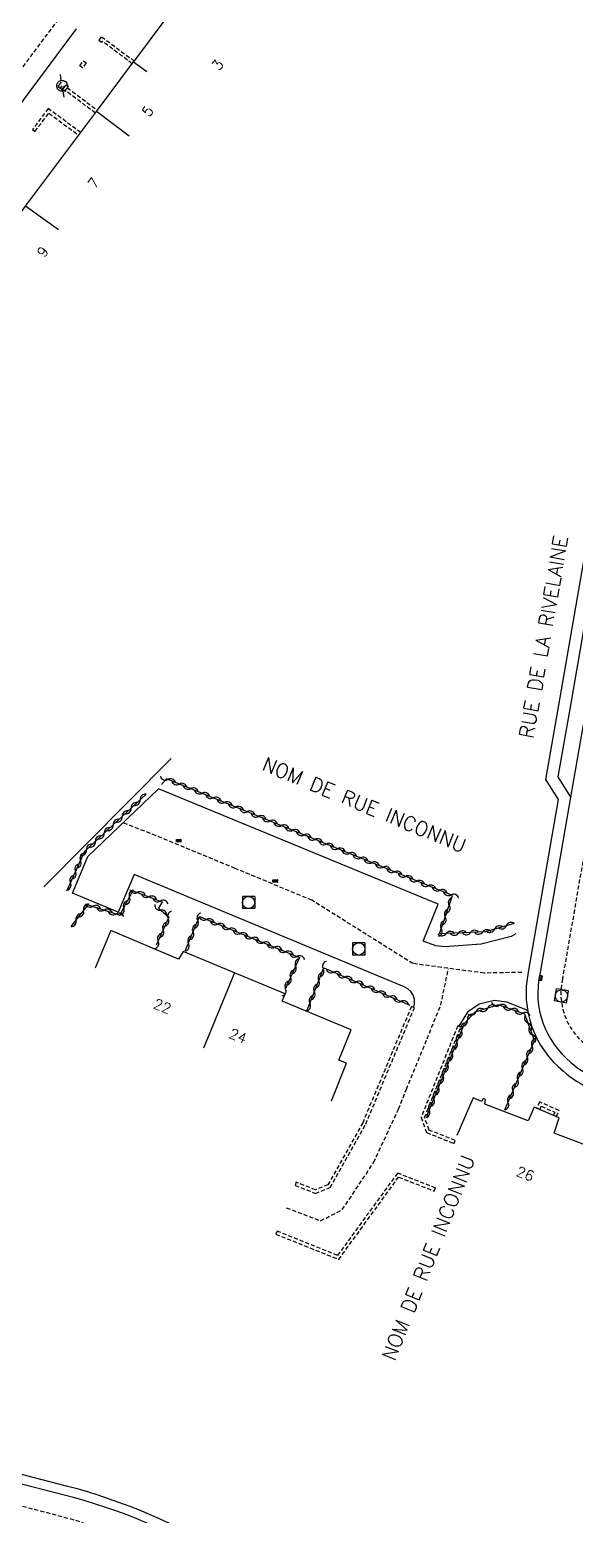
# Model space of a CAD drawing. Header units: millimetres. Extents: x 155999 to 157000, y 121000 to 122000.
# Drawn here: x 156154 to 156220.9, y 121592.7 to 121774.8 of the extents above; entities that cross this region are included whole.
import ezdxf
from ezdxf.enums import TextEntityAlignment as Align

# ---------------------------------------------------------------- set-up
doc = ezdxf.new("R2010")
doc.units = ezdxf.units.MM
doc.linetypes.add('DASHED', pattern=[0.75, 0.5, -0.25])
doc.layers.get('0').update_dxf_attribs({"linetype": 'CONTINUOUS'})
for name, color, linetype in [('W0001', 6, 'DASHED'), ('W0008', 7, 'CONTINUOUS'), ('W0100', 7, 'CONTINUOUS'), ('W0112', 1, 'DASHED'), ('W0302', 3, 'CONTINUOUS'), ('W0310', 3, 'CONTINUOUS'), ('W0334', 7, 'CONTINUOUS'), ('W0400', 7, 'CONTINUOUS'), ('W0420', 7, 'CONTINUOUS'), ('W0471', 7, 'CONTINUOUS'), ('W0989', 7, 'CONTINUOUS'), ('W0991', 7, 'CONTINUOUS'), ('W1102', 7, 'CONTINUOUS')]:
    doc.layers.add(name, color=color, linetype=linetype)
doc.styles.get("Standard").update_dxf_attribs({"font": 'romans.shx', "width": 0.85})

# ---------------------------------------------------------------- blocks, each defined once
blk = doc.blocks.new('T400')
for p, q in [((-0.15, 0.3), (0.15, 0.3)), ((-0.15, -0.25), (-0.15, 0.3)), ((-0.15, 0.15), (0.15, 0.15)), ((-0.15, 0), (0.15, 0)), ((0.15, 0.3), (0.15, -0.25)), ((-0.15, -0.15), (0.15, -0.15)), ((-0.15, -0.25), (-0.15, -0.3)), ((-0.15, -0.3), (0.15, -0.3)), ((0.15, -0.3), (0.15, -0.25))]:
    blk.add_line(p, q)
blk = doc.blocks.new('T420')
for p, q in [((0.75, 0.75), (-0.75, 0.75)), ((-0.75, 0.75), (-0.75, -0.75)), ((0.75, 0.75), (0.75, -0.75)), ((0.75, -0.75), (-0.75, -0.75))]:
    blk.add_line(p, q)
blk.add_ellipse((0, 0), major_axis=(-0.53, 0.53), ratio=1, start_param=3.926991, end_param=10.210176)
blk = doc.blocks.new('T471')
for p, q in [((-0.333334, 0.333334), (-0.333334, -0.333334)), ((-0.333334, 0.333334), (0.333334, 0.333334)), ((-0.333334, 0), (0, 0)), ((0.500001, 0.500001), (1.000002, 1.000002)), ((-0.500001, -0.500001), (-1.000002, -1.000002)), ((-0.333334, -0.333334), (0.333334, -0.333334))]:
    blk.add_line(p, q)
blk.add_ellipse((0, 0), major_axis=(0.471405, 0.471405), ratio=1, start_param=5.4977871438, end_param=11.780972451)
blk = doc.blocks.new('t310o')
at = {"color": 0, "linetype": 'Continuous'}
for centre, start, end in [((-0.5, 0.38), 216.8699, 323.1304), ((0.5, -0.37), 36.8699, 143.1303)]:
    blk.add_arc(centre, 0.625, start, end, dxfattribs=at)

msp = doc.modelspace()

# ---------------------------------------------------------------- linework, layer by layer
at = {"layer": 'W0001'}
for points in [[(156061.41, 121803.59), (156058.3, 121789.38), (156049.85, 121750.81, 0.375332), (156056.52, 121740.48), (156062.93, 121739.13), (156113.59, 121728.49, 0.300213), (156124.48, 121731.83), (156125.74, 121733.49), (156129.35, 121738.39), (156157.49, 121776.01)], [(156271.03, 121779.77), (156245.12, 121741.95), (156233.65, 121725.33, 0.114593), (156229.25, 121715.59), (156225.1, 121691.64), (156223.11, 121680.21), (156219.33, 121658.42, 0.287143), (156222.19, 121650.36, 0.15124), (156227.31, 121648.04), (156234.27, 121646.85), (156244.18, 121645.18, -0.054211), (156255.45, 121641.9), (156264.43, 121638.12), (156283.07, 121630.35), (156305.31, 121621.06), (156318.06, 121615.74)]]:
    msp.add_lwpolyline(points, format="xyb", dxfattribs=at)
for points in [[(156214.34, 121659.22), (156209.72, 121659.13), (156200.98, 121660.3), (156188.59, 121668.06), (156179.19, 121671.95), (156169.47, 121675.97), (156165.43, 121677.56)], [(156185.45, 121630.38), (156189.66, 121628.77), (156192.32, 121630.15), (156194.82, 121633.88), (156196.18, 121635.95), (156199.22, 121642.47), (156200.19, 121644.91), (156202.72, 121651.07), (156204.4, 121655.21), (156205.35, 121659.71)]]:
    msp.add_lwpolyline(points, dxfattribs=at)
at = {"layer": 'W0001', "flags": 128}
msp.add_lwpolyline([(156088.5, 121606.56), (156086.38, 121604.23), (156083.65, 121600.86), (156080.28, 121599.55), (156076.95, 121599.75), (156076.12, 121607.99), (156077.21, 121607.96), (156083.79, 121607.07), (156091.13, 121606.28), (156097.16, 121606.4), (156102.91, 121605.83), (156111.09, 121604.39), (156147.32, 121595.26), (156155.47, 121593.19), (156159.86, 121592.01), (156167.86, 121588.83), (156174.44, 121585.18), (156182.46, 121580.45), (156214.63, 121561.12), (156228.33, 121552.98), (156234.91, 121549.26), (156242.51, 121545.54), (156259.79, 121537.63), (156268.58, 121533.6), (156281.6, 121527.86), (156326.09, 121508.97), (156340.37, 121502.92), (156364.77, 121493.23), (156383.99, 121486.01), (156399.21, 121479.69), (156431.16, 121466), (156445.08, 121460), (156457.07, 121454.75), (156465.68, 121450.53), (156496.25, 121432.91)], dxfattribs=at)
at = {"layer": 'W0008'}
for points in [[(156059.09, 121804.67), (156056.07, 121790.95), (156047.66, 121752.57), (156047.64, 121752.51, 0.326865), (156052.84, 121739.45, 0.098692), (156057.47, 121737.68), (156063.97, 121736.4), (156112.8, 121726.08, 0.277961), (156126.43, 121730.3), (156128.3, 121732.67), (156132.52, 121738.38), (156159.71, 121774.87)], [(156264.25, 121774.88), (156242.79, 121743.55), (156231.36, 121726.99, 0.114262), (156226.47, 121716.11), (156222.32, 121692.12), (156220.33, 121680.69), (156216.55, 121658.97, 0.283438), (156220.37, 121648.19, 0.148236), (156226.89, 121645.24), (156233.79, 121644.06), (156243.7, 121642.39, -0.054109), (156254.36, 121639.29), (156263.34, 121635.51), (156281.98, 121627.73), (156304.22, 121618.45, -0.0481), (156309.64, 121615.56, -0.159737), (156314.27, 121609.67), (156314.94, 121607.83, 0.256907), (156323.8, 121598.61, 0.198484), (156334.72, 121599.55), (156336.13, 121600.19, -0.128685), (156340.5, 121601.34, -0.074563), (156347.3, 121600.33, -0.076306)], [(156345.78, 121503.64), (156342.07, 121505.23), (156283.53, 121530.18), (156277.05, 121533.01), (156270.59, 121535.91), (156243.04, 121548.62), (156237.1, 121551.48), (156227.89, 121556.69), (156198.84, 121574.11), (156177.64, 121586.88, 0.078565), (156158.2, 121595.14), (156129.17, 121602.61), (156117.25, 121605.66, 0.044747), (156098.45, 121608.87), (156075.3, 121610.46, 0.451878), (156073.37, 121608.25), (156073.85, 121599.33, 0.39705), (156075.5, 121597.53), (156075.5, 121597.53), (156079.7, 121597.72, 0.07911), (156082.84, 121598.28, 0.099306), (156084.07, 121598.97), (156087.26, 121601.45)]]:
    msp.add_lwpolyline(points, format="xyb", dxfattribs=at)
for points in [[(156213.61, 121663.93), (156213.03, 121663.6), (156209.37, 121662.68), (156204.9, 121662.37), (156203.78, 121662.46), (156202.25, 121663.05), (156204.07, 121667.57), (156169.76, 121681.71), (156161.1, 121673.41)], [(156201.08, 121654.94), (156201.2, 121655.38), (156201.18, 121655.92), (156201.01, 121656.44), (156200.75, 121656.86), (156200.36, 121657.21), (156199.92, 121657.46), (156166.79, 121671.22), (156164.82, 121666.59), (156159.2, 121668.91), (156161.11, 121673.41)], [(156215.09, 121654.53), (156212.51, 121655.57), (156211.01, 121655.77), (156209.13, 121655.31), (156207.7, 121654.34), (156206.6, 121652.63)]]:
    msp.add_lwpolyline(points, dxfattribs=at)
at = {"layer": 'W0100'}
for points in [[(156132.6, 121716.89), (156131.16, 121720.11), (156132.56, 121721.37), (156131.06, 121723.02), (156132.73, 121725.14), (156137.1, 121731.06), (156141.25, 121736.68), (156145.45, 121742.27), (156149.63, 121747.87), (156153.46, 121753.14), (156162.17, 121764.72), (156166.72, 121770.82)], [(156190.98, 121643.46), (156192.82, 121648.11), (156191.91, 121648.47), (156193.42, 121652.18), (156184.94, 121655.71), (156185.32, 121656.61), (156179.1, 121659.18), (156172.81, 121661.78), (156172.22, 121660.84), (156163.94, 121664.35), (156161.98, 121659.75)], [(156223.45, 121632.15), (156224.98, 121636.91), (156223.96, 121637.24), (156224.02, 121637.74), (156223.73, 121637.88), (156223.6, 121637.53), (156218.3, 121639.52), (156218.92, 121641.41), (156215.85, 121642.7), (156215.12, 121641.01), (156209.82, 121643.09), (156209.89, 121643.65), (156209.62, 121643.75), (156209.45, 121643.38), (156208.36, 121643.84), (156206.39, 121639.25)]]:
    msp.add_lwpolyline(points, dxfattribs=at)
at = {"layer": 'W0112'}
for p, q in [((156195.19, 121640.63), (156201.17, 121654.89)), ((156202.41, 121641.44), (156206.86, 121652.51)), ((156216.54, 121643.34), (156216.18, 121642.58)), ((156191.74, 121624.53), (156184.32, 121627.51))]:
    msp.add_line(p, q, dxfattribs=at)
for points in [[(156166.55, 121770.59), (156162.88, 121773.33), (156162.78, 121773.2), (156162.46, 121773.44), (156162.79, 121773.89), (156166.8, 121770.91)], [(156162.03, 121764.54), (156158.34, 121767.29), (156158.28, 121767.2), (156157.95, 121767.43), (156158.38, 121768.01), (156158.7, 121767.78), (156158.59, 121767.63), (156162.28, 121764.87)], [(156160.23, 121762.14), (156156.24, 121765.1), (156154.29, 121762.52), (156154.61, 121762.28), (156156.32, 121764.54), (156159.98, 121761.82)], [(156201.17, 121654.89), (156200.8, 121655.04), (156194.83, 121640.8), (156190.55, 121633.19), (156189.03, 121632.57)], [(156206.86, 121652.51), (156206.48, 121652.66), (156201.99, 121641.45), (156202.66, 121639.59)], [(156218.58, 121641.57), (156218.92, 121642.29), (156216.54, 121643.34)], [(156206.18, 121638.62), (156202.98, 121639.9), (156202.41, 121641.44)], [(156216.18, 121642.58), (156216.54, 121642.41), (156216.73, 121642.82), (156218.38, 121642.09)], [(156218.38, 121642.09), (156218.22, 121641.74), (156218.58, 121641.57)], [(156186.54, 121633.12), (156189.03, 121632.14), (156190.83, 121632.87), (156195.19, 121640.63)], [(156202.66, 121639.59), (156206.03, 121638.25), (156206.18, 121638.62)], [(156184.32, 121627.51), (156184.17, 121627.14), (156191.88, 121624.04), (156199.23, 121634.13)], [(156203.76, 121632.8), (156199.09, 121634.62), (156191.74, 121624.53)], [(156199.23, 121634.13), (156203.61, 121632.42), (156203.76, 121632.8)], [(156189.03, 121632.57), (156186.68, 121633.5), (156186.54, 121633.12)]]:
    msp.add_lwpolyline(points, dxfattribs=at)
msp.add_lwpolyline([(156160.45, 121770.08), (156160.13, 121770.31), (156160.58, 121770.94), (156160.91, 121770.71)], close=True, dxfattribs=at)
at = {"layer": 'W0302'}
msp.add_line((156171.32, 121685.42), (156155.72, 121669.7), dxfattribs=at)
at = {"layer": 'W0310'}
for points in [[(156213.41, 121665.23), (156209.89, 121664.19), (156204.25, 121663.94), (156205.86, 121668.64), (156170.77, 121682.95), (156170.15, 121682.26)], [(156168.24, 121681.05), (156160.7, 121674.03), (156158.49, 121669.19)], [(156159.05, 121664.84), (156161.14, 121667.51), (156165.04, 121666.22), (156166.64, 121669.22), (156170.22, 121667.88), (156169.77, 121667.1), (156171.03, 121665.97), (156169.49, 121662.54)], [(156173.06, 121661.85), (156174.78, 121666.06), (156187.08, 121661.05), (156185.34, 121657.23)], [(156187.98, 121654.5), (156190.04, 121659.77), (156200.59, 121655.2)], [(156212.28, 121642.38), (156215.9, 121650.88), (156214.73, 121654.11), (156211.47, 121655.24), (156208.57, 121654.35), (156207.28, 121652.93), (156202.65, 121641.55)]]:
    msp.add_lwpolyline(points, dxfattribs=at)
at = {"layer": 'W0334'}
msp.add_lwpolyline([(156226.47, 121716.11), (156224.21, 121714.49), (156220.43, 121692.68), (156218.78, 121683.17), (156220.33, 121680.69)], dxfattribs=at)
for points in [[(156222.89, 121715.31), (156219.02, 121692.92), (156217.27, 121682.88), (156218.82, 121680.4), (156215.14, 121659.24, 0.282138), (156219.45, 121647.1, 0.147146), (156226.68, 121643.83)], [(156347.6, 121503.94), (156345.8, 121504.89), (156337.63, 121508.38), (156283.99, 121531.25), (156277.52, 121534.08), (156271.07, 121536.96), (156243.53, 121549.67), (156237.64, 121552.5), (156228.47, 121557.69), (156199.44, 121575.1), (156178.24, 121587.87, 0.072847), (156158.49, 121596.27), (156146.49, 121599.35), (156142.65, 121600.28)]]:
    msp.add_lwpolyline(points, format="xyb", dxfattribs=at)
at = {"layer": 'W1102'}
for p, q in [((156173.86, 121780.43), (156166.72, 121770.82)), ((156166.72, 121770.82), (156168.33, 121769.63)), ((156166.17, 121761.72), (156162.17, 121764.72)), ((156157.5, 121750.21), (156153.46, 121753.14)), ((156179.1, 121659.18), (156175.28, 121649.95))]:
    msp.add_line(p, q, dxfattribs=at)

# ---------------------------------------------------------------- block references
at = {"layer": 'W0310'}
for p, rotation in [((156170.94, 121682.88), 157.8163032684939), ((156172.33, 121682.31), 157.8163032684939), ((156173.71, 121681.75), 157.8163032684939), ((156175.1, 121681.18), 157.8163032684939), ((156166.41, 121679.35), 222.9505311807651), ((156167.51, 121680.37), 222.9505311807651), ((156176.49, 121680.62), 157.8163032684939), ((156177.88, 121680.05), 157.8163032684939), ((156179.27, 121679.48), 157.8163032684939), ((156164.21, 121677.3), 222.9505311807651), ((156165.31, 121678.33), 222.9505311807651), ((156180.66, 121678.92), 157.8163032684939), ((156182.05, 121678.35), 157.8163032684939), ((156183.44, 121677.78), 157.8163032684939), ((156184.83, 121677.22), 157.8163032684939), ((156162.02, 121675.26), 222.9505311807651), ((156163.11, 121676.28), 222.9505311807651), ((156186.21, 121676.65), 157.8163032684939), ((156187.6, 121676.08), 157.8163032684939), ((156188.99, 121675.52), 157.8163032684939), ((156160.92, 121674.24), 222.9505311807651), ((156190.38, 121674.95), 157.8163032684939), ((156191.77, 121674.38), 157.8163032684939), ((156193.16, 121673.82), 157.8163032684939), ((156159.58, 121671.58), 245.5089244845786), ((156160.2, 121672.94), 245.5089244845786), ((156194.55, 121673.25), 157.8163032684939), ((156195.94, 121672.69), 157.8163032684939), ((156197.33, 121672.12), 157.8163032684939), ((156158.96, 121670.21), 245.5089244845786), ((156198.71, 121671.55), 157.8163032684939), ((156200.1, 121670.99), 157.8163032684939), ((156201.49, 121670.42), 157.8163032684939), ((156202.88, 121669.85), 157.8163032684939), ((156166.22, 121668.42), 61.93542301758949), ((156167.2, 121669.01), 339.4405197910096), ((156168.61, 121668.48), 339.4405197910096), ((156204.27, 121669.29), 157.8163032684939), ((156205.66, 121668.72), 157.8163032684939), ((156160.59, 121666.8), 51.93563708071492), ((156161.72, 121667.32), 341.6972607442013), ((156163.14, 121666.85), 341.6972607442013), ((156164.56, 121666.38), 341.6972607442013), ((156165.51, 121667.1), 61.93542301758949), ((156170.01, 121667.96), 339.4405197910096), ((156170.05, 121666.85), 318.037894085074), ((156170.96, 121665.8), 245.751439911255), ((156204.96, 121666.01), 71.08750600106602), ((156205.44, 121667.42), 71.08750600106602), ((156159.67, 121665.62), 51.93563708071492), ((156170.34, 121664.43), 245.751439911255), ((156174.01, 121664.16), 67.75635290612452), ((156174.58, 121665.55), 67.75635290612452), ((156175.67, 121665.7), 337.8370127185818), ((156177.05, 121665.13), 337.8370127185818), ((156178.45, 121664.57), 337.8370127185818), ((156204.47, 121664.59), 71.08750600106602), ((156211.01, 121664.52), 196.3868301390974), ((156212.45, 121664.95), 196.3868301390974), ((156169.72, 121663.07), 245.751439911255), ((156173.44, 121662.77), 67.75635290612452), ((156179.83, 121664), 337.8370127185818), ((156181.22, 121663.43), 337.8370127185818), ((156182.61, 121662.87), 337.8370127185818), ((156205.06, 121663.98), 182.569924447173), ((156206.56, 121664.04), 182.569924447173), ((156208.06, 121664.11), 182.569924447173), ((156209.56, 121664.18), 182.569924447173), ((156184, 121662.3), 337.8370127185818), ((156185.39, 121661.74), 337.8370127185818), ((156186.78, 121661.17), 337.8370127185818), ((156185.97, 121658.61), 245.5763817337709), ((156186.59, 121659.98), 245.5763817337709), ((156189.98, 121659.63), 68.68383363018047), ((156191.27, 121659.24), 336.5847634997799), ((156185.35, 121657.24), 245.5763817337709), ((156188.89, 121656.83), 68.68383363018047), ((156189.44, 121658.23), 68.68383363018047), ((156192.65, 121658.64), 336.5847634997799), ((156194.02, 121658.05), 336.5847634997799), ((156195.4, 121657.45), 336.5847634997799), ((156188.35, 121655.44), 68.68383363018047), ((156196.78, 121656.85), 336.5847634997799), ((156198.15, 121656.26), 336.5847634997799), ((156199.53, 121655.66), 336.5847634997799), ((156207.67, 121653.36), 227.5996752641992), ((156208.72, 121654.4), 197.0777971825215), ((156210.16, 121654.84), 197.0777971825215), ((156211.59, 121655.2), 160.8707447914765), ((156213.01, 121654.71), 160.8707447914765), ((156214.42, 121654.22), 160.8707447914765), ((156206.93, 121652.08), 247.8638169673325), ((156215.13, 121653), 109.9803939535976), ((156215.64, 121651.59), 109.9803939535976), ((156206.37, 121650.69), 247.8638169673325), ((156215.61, 121650.2), 66.93817908279742), ((156205.24, 121647.91), 247.8638169673325), ((156205.8, 121649.3), 247.8638169673325), ((156215.02, 121648.82), 66.93817908279742), ((156204.67, 121646.52), 247.8638169673325), ((156213.85, 121646.06), 66.93817908279742), ((156214.43, 121647.44), 66.93817908279742), ((156204.11, 121645.13), 247.8638169673325), ((156213.26, 121644.68), 66.93817908279742), ((156202.98, 121642.35), 247.8638169673325), ((156203.54, 121643.74), 247.8638169673325), ((156212.67, 121643.3), 66.93817908279742)]:
    msp.add_blockref('t310o', p, dxfattribs=dict(at, rotation=rotation))
at = {"layer": 'W0400'}
for p, rotation in [((156172.27, 121675.36), 90), ((156184.11, 121670.43), 90), ((156216.65, 121658.54), 350.1368049396838)]:
    msp.add_blockref('T400', p, dxfattribs=dict(at, rotation=rotation))
at = {"layer": 'W0420'}
for p in [(156180.82, 121667.79), (156194.34, 121662.1)]:
    msp.add_blockref('T420', p, dxfattribs=at)
at = {"layer": 'W0420', "rotation": 260.1368049396838}
msp.add_blockref('T420', (156219.21, 121656.33), dxfattribs=at)
at = {"layer": 'W0471', "rotation": 53.2259846299786}
msp.add_blockref('T471', (156157.94, 121767.87), dxfattribs=at)

# ---------------------------------------------------------------- texts
at = {"layer": 'W0989'}
for s, rotation, p in [('RUE DE LA RIVELAINE', 80.1599, (156217.02, 121700.34)), ('NOM DE RUE INCONNU', 337.5188, (156195.02, 121679.76)), ('NOM DE RUE INCONNU', 68.2148, (156202.88, 121624.24))]:
    msp.add_text(s, height=1.75, rotation=rotation, dxfattribs=at).set_placement(p, align=Align.MIDDLE)
at = {"layer": 'W0991'}
for s, rotation, p in [('3', 53.4107, (156177.03, 121770.44)), ('5', 53.2254, (156168.45, 121764.77)), ('7', 53.0435, (156161.82, 121755.95)), ('9', 54.0455, (156155.57, 121747.54)), ('22', 337.7303, (156170.25, 121655.08)), ('24', 337.5197, (156179.54, 121651.43)), ('26', 338.5257, (156214.77, 121634.54))]:
    msp.add_text(s, height=1.25, rotation=rotation, dxfattribs=at).set_placement(p, align=Align.MIDDLE)

doc.saveas('drawing.dxf')
